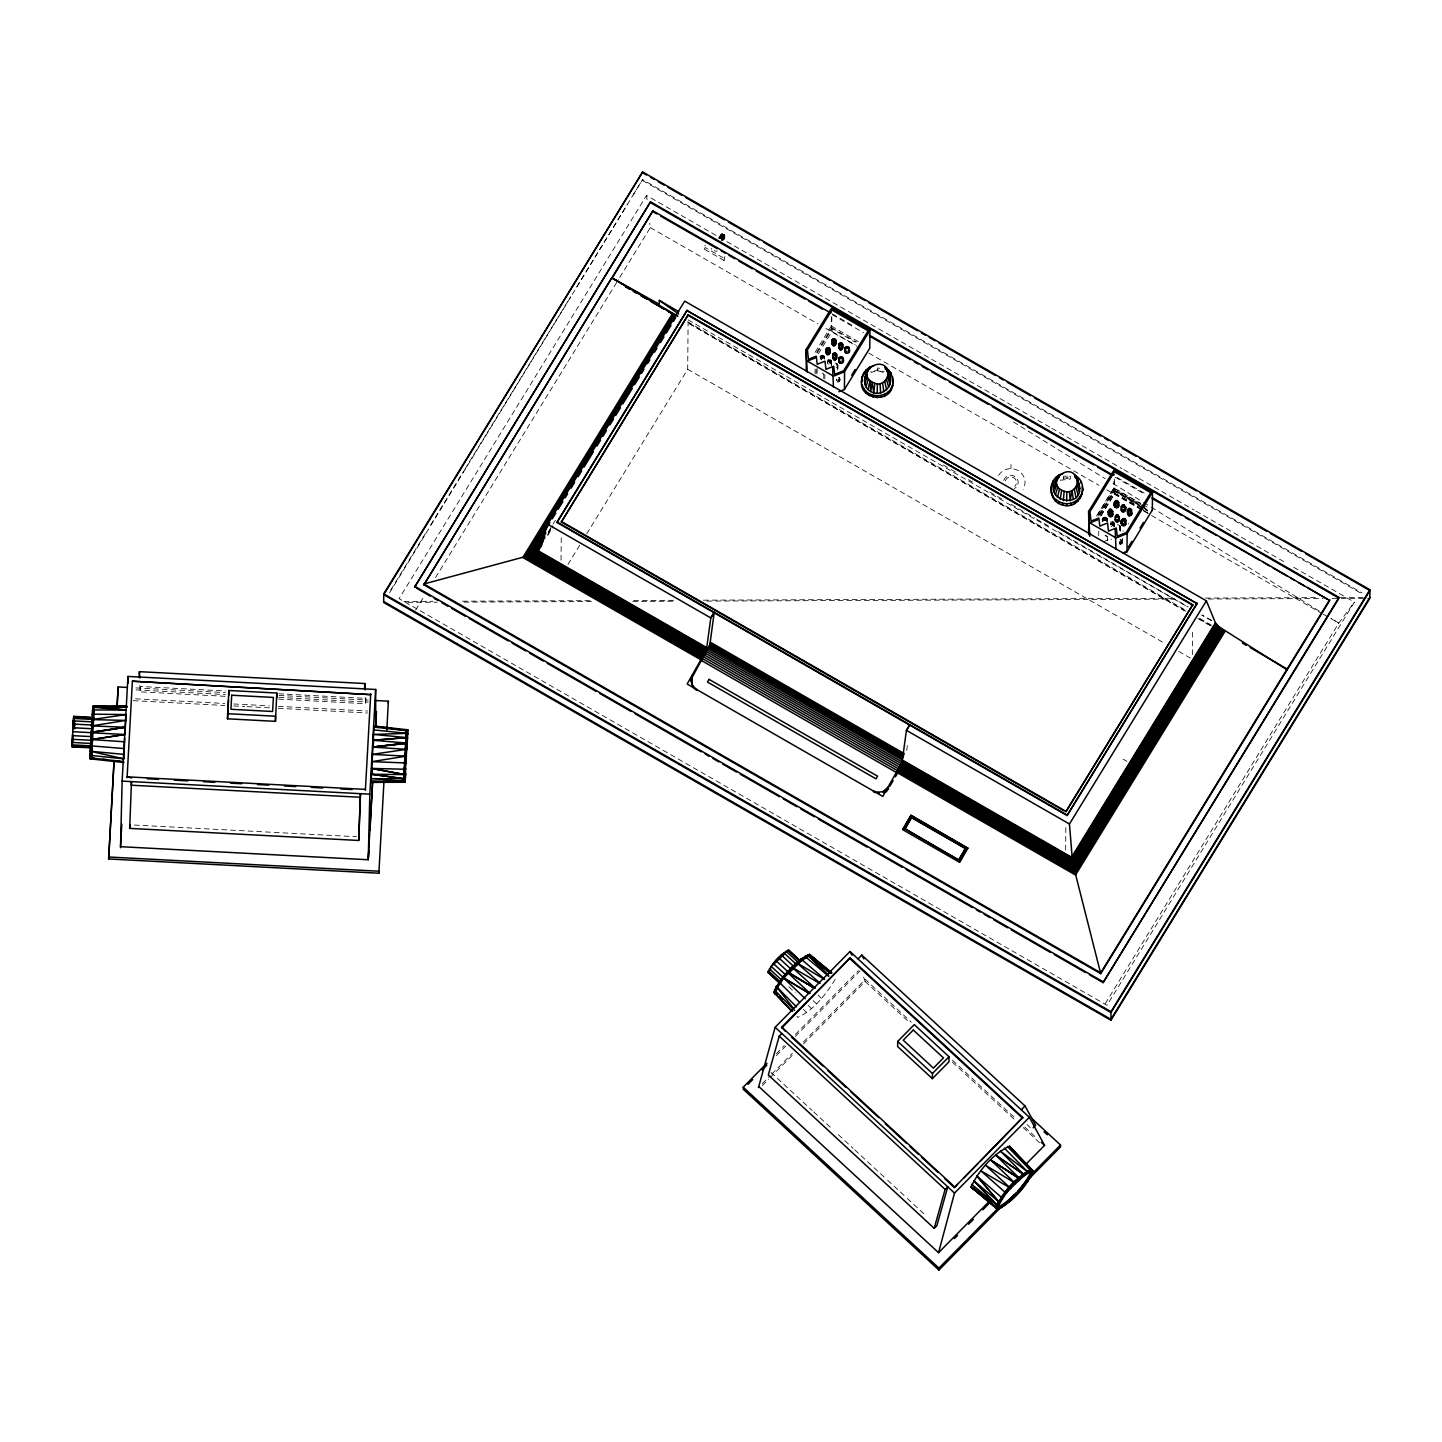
<?xml version="1.0" encoding="UTF-8"?>
<svg xmlns="http://www.w3.org/2000/svg" width="1442" height="1442" viewBox="0 0 1442 1442"><rect width="100%" height="100%" fill="white"/><g stroke="black" fill="none" stroke-linecap="round" stroke-linejoin="round"><path stroke-width="0.75" stroke-dasharray="5 3.75" d="M561.028 560.199L561.244 535.505M389.538 592.86L642.591 179.601L1362.041 592.932M586.714 533.828L687.69 369.278L688.104 322.107M815.036 373.532L815.072 369.098M816.118 373.947L816.172 369.494M817.109 373.19L817.163 366.52M820.21 356.39C821.255 364.411 827.834 350.388 819.939 356.967M820.57 358.589L820.606 355.904M821.093 358.211L821.111 355.525M821.706 357.976L821.724 355.291M822.337 357.904L822.355 355.219M822.985 357.995L823.003 355.309M823.58 358.247L823.598 355.561M823.761 378.543L823.797 374.109M824.482 359.13L824.103 355.94M824.86 378.958L824.896 374.505M825.545 352.317C835.765 343.178 826.518 364.916 825.563 349.631C831.061 341.574 830.862 357.814 825.563 349.631M825.851 353.524L825.653 349.018M825.887 351.127L825.905 348.441M826.248 354.029L826.266 351.343M826.284 350.64L826.32 347.955M826.753 354.408L826.789 351.722M826.807 350.262L826.825 347.576M827.347 354.66L827.384 351.974M827.402 350.027L827.438 347.342M827.96 359.689L827.42 362.753L828.555 359.455L831.583 361.185L829.781 364.105M827.996 354.75L828.014 352.064M828.05 349.955L828.068 347.27M827.942 362.375L828.555 359.455M828.627 354.678L828.663 351.992M828.699 350.046L828.717 347.36M831.547 363.871L829.186 362.068L829.204 359.382M829.24 354.444L829.258 351.758M829.294 350.298L829.312 347.594M829.763 354.065L829.781 351.379M829.817 362.158L829.853 359.473M829.799 350.676L829.817 347.991M830.159 353.578L830.213 348.495M830.412 362.411L830.448 359.725M830.412 353.002L830.448 349.072M830.934 362.789L830.952 360.103M815.127 352.353L831.259 326.054L831.403 310.517M831.277 365.691L831.331 360.608M831.511 343.953C840.632 331.948 833.368 357.94 831.565 340.024C838.974 333.607 834.521 349.252 831.565 340.024M816.587 352.479L831.728 327.803L831.836 314.464M831.547 365.114L831.583 361.185M831.764 344.53L831.818 339.447M818.299 353.813L831.98 331.534L831.998 328.83L855.268 342.205M832.142 345.035L832.178 342.349M832.196 341.646L832.214 338.96M832.286 358.211C841.407 346.206 834.125 372.198 832.322 354.281C839.749 347.864 835.279 363.51 832.322 354.281M832.521 358.806L832.575 353.705M832.647 345.431L832.683 342.727M832.701 341.267L832.737 338.582M832.917 359.31L832.935 356.607M832.953 355.904L832.971 353.218M833.26 345.665L833.278 342.98M833.314 341.033L833.332 338.347M833.422 359.689L833.44 357.003M833.476 355.525L833.494 352.839M833.891 345.756L833.909 343.07M833.945 340.961L833.981 338.275M834.017 359.941L834.035 357.255M834.071 355.309L834.107 352.605M834.539 345.683L834.558 342.998M834.594 341.051L834.612 338.365M834.666 360.031L834.684 357.346M834.72 355.237L834.738 352.533M835.134 345.449L835.152 342.763M835.188 341.303L835.206 338.618M835.297 359.959L835.333 357.255M835.351 355.309L835.387 352.623M835.657 345.089L835.675 342.385M835.693 341.682L835.711 338.996M835.909 359.725L835.927 357.039M835.945 355.561L835.981 352.875M836.054 344.584L836.108 339.501M836.306 344.007L836.342 340.078M836.414 359.346L836.45 356.661M836.468 355.958L836.486 353.254M836.847 363.456C838.631 379.246 838.649 357.922 833.44 364.285M836.829 358.86L836.883 353.759M838.235 377.444C843.372 379.444 835.405 385.753 836.324 379.12M837.081 358.283L837.117 354.353M837.297 369.927L837.748 364.339M837.333 366.52L837.351 363.835M837.532 382.148L836.919 379.372M837.946 368.846L837.982 364.916M838.181 382.076L839.983 376.47L839.947 380.4M838.361 348.117C847.481 336.112 840.199 362.086 838.397 344.187C845.823 337.77 841.353 353.416 838.397 344.187M838.685 361.942C836.432 350.136 849.536 360.806 841.065 363.763C834.846 362.699 842.579 355.273 843.57 361.383M838.595 348.694L838.649 343.611M838.775 381.842L838.793 379.156M838.938 362.537L838.992 357.436M838.992 349.198L839.01 346.513M839.028 345.81L839.046 343.124M839.298 381.463L839.316 378.777M839.316 363.042L838.721 358.013M839.352 359.635L839.388 356.949M839.496 349.595L839.514 346.891M839.55 345.431L839.568 342.745M839.695 380.976L839.713 378.291M839.821 363.42L839.334 360.338M839.875 359.256L839.893 356.571M840.091 349.829L840.109 347.143M840.145 345.197L840.181 342.511M840.416 363.672L839.857 360.734M840.488 359.04L840.506 356.336M840.74 349.919L840.758 347.234M840.794 345.125L840.812 342.439M841.065 363.763L840.452 360.987M841.119 358.95L841.137 356.264M841.371 349.847L841.407 347.161M841.425 345.215L841.461 342.529M841.713 363.69L841.731 360.987L843.588 358.697M841.768 359.04L841.786 356.354M841.984 349.613L842.002 346.927M842.02 345.467L842.056 342.763M842.308 363.456L842.326 360.752M842.362 359.292L842.38 356.607M842.488 349.234L842.525 346.549M842.543 345.846L842.561 343.16M842.831 363.078L842.849 360.392M842.867 359.689L842.885 356.985M842.903 348.748L842.957 343.665M843.155 348.171L843.191 344.241M843.228 362.591L843.282 357.49M844.76 351.848C842.507 340.042 855.611 350.694 847.139 353.65C840.92 352.605 848.653 345.179 849.644 351.289M845.012 352.425L845.066 347.342M845.391 352.93L844.796 347.919M845.427 349.541L845.463 346.855M845.895 353.326L845.409 350.244M845.949 349.162L845.967 346.477M846.49 353.56L845.931 350.622M846.562 348.928L846.58 346.242M847.139 353.65L846.526 350.875M847.193 348.856L847.229 346.17M847.788 353.578L847.806 350.893L849.662 348.603M847.842 348.946L847.86 346.26M848.383 353.344L848.401 350.658M848.437 349.198L848.455 346.495M848.905 352.966L848.923 350.28M848.941 349.577L848.959 346.891M849.302 352.479L849.32 349.793M849.554 351.902L849.356 347.396M803.446 1043.972L865.164 981.515L863.163 975.801M870.968 371.441L870.968 372.415L877.529 370.792L884.036 372.577M874.14 371.189L877.529 369.837L884.054 371.603M877.529 370.792L877.547 367.998L880.936 368.467L880.9 371.279M1010.986 468.632L1011.022 464.576M1063.619 479.014L1063.637 476.202L1070.415 476.293L1070.379 479.086L1060.447 480.24L1063.619 478.041L1070.397 478.113M1067.008 478.618L1067.026 475.806M1065.638 850.113L1065.854 825.401M1098.696 535.757L1098.732 531.323M1102.481 521.481C1100.354 517.624 1106.951 515.082 1107.294 519.354M1102.769 518.219L1102.733 521.121L1102.517 518.796M1103.166 517.714C1100.57 521.607 1109.204 521.716 1106.681 517.768M1103.653 520.544L1103.689 517.354M1104.248 520.31L1104.284 517.119M1104.896 520.238L1104.932 517.047M1106.843 536.586L1105.095 535.342L1106.843 536.082M1105.545 520.328L1105.563 517.137M1106.14 520.58L1106.158 517.372M1107.059 518.273L1107.023 521.175L1107.384 519.462M1107.276 521.535L1107.294 518.85L1107.366 519.985M1107.42 540.768L1107.456 536.334M1108.087 539.687L1102.211 542.534M1108.123 511.459C1118.866 520.724 1108.105 497.905 1108.177 515.281L1108.105 514.145M1112.972 514.83C1111.512 520.238 1104.914 514.415 1108.483 510.252M1108.808 516.362L1108.88 509.765M1109.313 516.759L1109.349 513.55M1108.195 514.037L1109.403 509.387M1109.907 516.993L1109.943 513.785M1109.367 512.595L1109.998 509.152M1110.556 517.083L1110.574 513.875M1112.737 513.514L1110.61 512.289L1110.646 509.08M1111.061 525.915C1110.809 528.313 1117.658 520.724 1110.52 522.022M1111.133 521.283L1110.502 524.708L1111.133 521.283L1114.143 523.013L1113.873 525.339L1112.359 525.933M1111.187 517.011L1111.223 513.803M1111.259 512.379L1111.277 509.17M1111.512 539.596L1111.115 539.092M1114.107 526.222L1111.746 524.401L1111.764 521.193M1111.8 516.777L1111.818 513.568M1111.854 512.631L1111.872 509.423M1112.377 524.491L1112.413 521.283M1112.323 516.398L1112.377 509.801M1112.719 515.912L1112.773 510.306M1112.972 524.744L1113.008 521.535M1113.008 510.883L1112.972 515.335C1114.486 511.297 1107.546 510.522 1108.105 514.65M1113.458 525.825L1113.512 521.932M1097.686 514.686L1113.819 488.387L1113.891 481.213M1113.873 525.627L1113.909 522.419M1114.017 502.97C1116.577 495.778 1122.885 507.314 1116.45 508.089C1109.475 506.899 1117.28 494.732 1118.992 503.042L1117.117 504.826L1114.342 503.673M1114.107 526.943L1114.143 523.013M1114.324 506.863L1114.378 501.275M1100.859 516.146L1114.54 493.867L1114.558 490.659L1139.775 505.133M1099.146 514.812L1114.287 490.136L1114.432 474.058M1114.702 507.368L1114.774 500.771M1119.659 518.85C1115.153 530.836 1113.584 506.575 1119.749 517.299M1115.081 521.139L1115.135 515.533M1115.207 507.764L1115.243 504.556M1114.089 505.042L1115.297 500.392M1115.477 521.643L1115.549 515.046M1115.802 507.999L1115.838 504.808M1115.261 503.6L1115.892 500.176M1115.982 522.022L1114.882 516.11M1119.731 519.481C1116.919 525.483 1112.954 518.002 1116.054 514.668M1116.45 508.089L1116.487 504.898M1118.92 501.906L1118.866 506.34L1118.253 504.015L1116.505 503.294L1116.541 500.086M1120.614 527.88C1120.236 523.23 1112.575 524.095 1120.542 527.249M1116.577 522.274L1116.018 518.814M1116.036 517.876L1116.667 514.433M1117.099 508.017L1117.117 504.826M1117.153 503.384L1117.171 500.176M1117.226 522.365L1116.613 519.066M1119.407 518.796L1117.28 517.57L1117.298 514.361M1117.694 507.782L1117.73 504.592M1117.748 503.637L1117.766 500.428M1117.856 522.292L1117.892 519.084L1119.407 517.984M1117.911 517.66L1117.947 514.452M1118.217 507.422L1118.289 500.825M1118.469 522.058L1118.487 518.85M1118.505 517.894L1118.541 514.686M1118.613 506.917L1118.668 501.311M1118.974 521.68L1119.046 515.082M1119.389 521.193L1119.443 515.587M1119.407 525.267L1120.524 529.935M1119.641 520.616L1119.677 516.164M1119.911 525.663L1119.857 531.737L1120.506 530.674M1120.092 544.481C1118.902 536.172 1119.767 549.186 1122.507 542.21M1120.146 539.687L1122.525 541.489M1120.308 526.15L1120.254 531.756L1120.596 530.043M1125.805 509.368C1120.182 519.985 1120.254 496.445 1125.823 507.205M1120.74 544.409C1119.569 542.084 1124.454 536.082 1122.597 542.12L1120.146 539.164M1121.173 523.662C1122.164 516.074 1130.276 526.15 1122.976 526.006C1119.425 525.068 1122.056 517.101 1121.245 523.77C1121.732 525.789 1124.76 526.204 1125.787 524.401M1121.155 511.027L1121.209 505.421M1121.245 524.275L1121.299 519.841L1121.263 521.589M1121.552 511.531L1121.624 504.934M1121.335 544.175L1121.353 540.966M1121.497 524.87C1117.46 519.805 1125.86 515.028 1126.148 521.031M1121.858 543.796L1121.894 539.885M1121.876 525.375L1121.948 518.778M1122.056 511.928L1120.957 505.998M1121.191 508.629L1122.128 504.556M1122.255 543.31L1122.309 538.226M1122.381 525.753L1121.515 521.662M1121.263 523.049L1122.471 518.399M1122.651 512.162L1122.092 508.72M1122.11 507.764L1122.741 504.321M1123.084 530.89L1123.066 531.395M1122.976 526.006L1122.417 522.545M1122.435 521.607L1123.066 518.165M1123.3 512.252L1122.687 508.972M1125.733 509.26L1123.354 507.458L1123.372 504.249M1123.624 526.096L1123.012 522.797M1125.823 522.527L1123.678 521.301L1123.715 518.093M1123.931 512.18L1123.967 508.972L1125.733 507.296M1123.985 507.548L1124.021 504.34M1124.273 526.024L1124.291 522.815L1126.076 521.139M1124.327 521.373L1124.345 518.183M1124.544 511.946L1124.562 508.738M1124.58 507.8L1124.616 504.592M1124.868 525.789L1124.886 522.581M1124.922 521.625L1124.94 518.417M1125.048 511.568L1125.12 504.97M1125.391 525.411L1125.409 522.202M1125.463 511.081L1125.517 505.475M1125.427 522.022L1125.463 518.814M1125.715 510.504C1129.23 500.951 1122.074 515.046 1120.867 506.629M1125.787 524.924L1125.841 519.318M1126.076 519.895L1126.04 524.347L1126.058 522.581M1127.265 510.36L1127.247 513.55L1129.753 510.666L1132.204 513.622C1129.789 518.129 1125.751 513.172 1127.374 509.729M1127.572 514.758L1127.247 513.046C1138.765 506.142 1125.535 526.402 1127.626 509.152C1133.196 503.979 1133.124 517.408 1127.59 512.072M1127.95 515.263L1128.023 508.665M1128.383 523.933L1128.383 523.428M1128.455 515.659L1127.356 510.973M1128.509 511.495L1128.545 508.287M1129.05 515.894L1128.491 512.451M1129.104 511.261L1129.14 508.053M1129.699 515.984L1129.086 512.685M1129.753 511.189L1129.789 507.981M1130.348 515.912L1132.15 509.801L1132.114 514.235M1130.402 511.279L1130.42 508.071M1130.943 515.677L1130.961 512.469M1130.997 511.531L1131.015 508.323M1131.465 515.299L1131.537 508.702M1131.862 514.812L1131.916 509.206M1192.354 654.686L1192.552 629.992M225.06 696.306L140.253 691.854L140.541 686.5L225.349 690.97M278.63 699.136L365.655 703.714L365.944 698.379L278.919 693.782M906.712 750.471L907.505 744.072M1108.213 510.828C1106.699 514.776 1113.639 515.713 1113.098 511.513L1110.628 509.603L1108.213 511.351M1114.125 501.834L1114.107 503.6M1113.999 505.673L1116.523 502.789L1118.956 505.727M1119.659 517.93L1119.749 516.795M1120.939 508.702L1122.651 511.658L1125.715 509.999M1122.507 542.733L1122.597 541.597M1127.265 510.865L1127.626 509.152M1118.992 502.519C1119.641 505.8 1114.053 506.484 1114.107 503.078M1108.447 513.172L1108.411 515.857M1114.342 504.177L1115.225 507.242L1118.613 506.412M1114.846 520.039L1116.054 515.173L1117.947 514.956L1119.677 516.687M1120.921 509.927L1121.191 508.341M721.361 235.911L722.658 233.838L724.785 236.596M704.237 249.124L705.264 247.537L725.038 258.911L724.028 260.479L704.237 249.124L705.138 245.104M724.695 235.28L721.793 234.001L722.009 235.785L724.749 236.794L721.793 234.001L718.693 237.443M724.028 260.479L724.911 256.478M1108.826 513.676L1109.313 516.236L1112.719 515.407M1114.324 506.358L1114.738 504.682M1115.081 520.616L1115.117 518.453M1121.173 510.522L1121.57 508.846M1121.497 524.347L1121.515 522.184M1127.572 514.253L1127.968 512.577M1110.556 516.578L1111.223 514.325M1116.45 507.584L1117.117 505.331M1117.226 521.842L1119.659 517.408M1123.3 511.748L1123.967 509.495M1123.624 525.573L1126.166 520.508L1124.345 518.687L1121.534 519.769M1120.758 541.723L1119.461 543.868L1122.543 538.803M1129.699 515.479L1130.366 513.226M1108.808 515.839L1109.331 514.055M1114.702 506.863L1115.243 505.079M1115.477 521.121L1115.495 518.94M1121.552 511.027L1122.074 509.224M1121.876 524.852L1121.894 522.671M1127.95 514.74L1128.491 512.955M1109.907 516.488L1110.574 514.397M1115.82 507.494L1116.468 505.403M1116.577 521.752L1117.892 519.589M1122.651 511.658L1123.318 509.567M1122.994 525.483L1124.291 523.32M1129.068 515.389L1129.717 513.298M1109.313 516.236L1109.943 514.307M1115.225 507.242L1115.838 505.313M1115.982 521.517L1117.244 519.679M1122.056 511.405L1122.669 509.477M1122.399 525.23L1123.642 523.41M1128.473 515.136L1129.086 513.208M824.463 358.842L824.5 356.444M1107.294 520.093L1106.627 521.157M1120.957 506.521L1123.372 504.772L1125.517 505.998M1121.281 520.346L1121.552 519.264M1120.524 527.988L1119.352 529.935L1120.632 527.357L1120.596 530.566L1119.389 527.952M835.224 979.352C825.942 994.241 813.937 1010.301 797.624 1017.421L796.975 1016.231M722.821 240.273C727.976 237.57 721.072 235.641 724.569 236.957L722.226 240.616M722.136 239.57L724.425 234.848L721.883 239.318M722.893 239.841L724.461 235.749M721.198 240.49L724.425 234.848M721.667 235.443C727.435 241.751 716.386 230.612 724.857 235.749L721.793 234.001L723.145 233.928L720.279 238.2M390.728 590.012L426.039 532.477M430.743 524.798L463.693 471.101M464.883 469.191L486.062 434.673M487.234 432.744L570.798 296.583M576.674 286.994L627.288 204.53M633.164 194.94L642.591 179.601M1049.812 427.174L646.521 195.463L399.11 598.646L1106.969 1005.308L1354.38 602.143L1293.366 567.085M415.584 610.092L423.804 596.7M435.538 577.575L618.618 279.225M619.808 277.315L650.324 227.584L649.801 223.294M548.357 531.737L551.889 525.97M553.061 524.059L555.422 520.22M548.14 533.161L552.845 525.501M547.762 534.585L552.448 526.943M547.636 535.577L553.061 526.474M567.932 564.453L579.666 545.31M817.181 352.984L831.998 328.83M1096.533 516.056L1113.837 487.883L1140.784 503.366M1097.975 516.2L1114.287 489.613L1144.822 507.151M1099.741 514.794L1114.558 490.659M1099.741 515.317L1114.558 491.163L1147.526 510.108M1100.859 515.641L1114.54 493.344L1147.526 511.045M1105.221 1003.704L1338.771 623.106L1354.38 602.143M722.406 240.417L724.749 236.794M718.801 238.651L721.829 234.307L719.288 237.335M722.316 234.379L719.306 239.03L722.766 234.541L721.487 234.253L718.909 237.335L721.541 234.325M724.839 236.38L721.703 241.229L724.893 236.2L724.064 234.451L721.324 237.732M721.198 238.741L723.704 235.082L724.857 235.749M719.414 237.858L722.208 234.361M1102.733 520.904L1104.896 519.733L1107.041 520.959M1127.608 509.675L1129.771 508.503L1131.916 509.729M1122.255 542.787L1120.092 543.958M718.765 237.768L721.595 234.307M776.391 1053.633L784.286 1045.63M795.335 1034.455L858.495 970.52M776.373 1055.598L785.836 1046.009M795.317 1036.419L860.063 970.881M762.331 1083.645L770.244 1075.642M771.831 1074.038L792.397 1053.219M803.464 1042.007L865.29 979.424L911.254 1022.144M762.313 1085.628L768.64 1079.211M770.226 1077.607L792.379 1055.183M837.315 367.223L836.198 367.836M1110.502 524.203L1112.99 524.221L1114.197 526.312M403.94 601.44L433.213 601.314M462.467 601.188L593.059 600.647M633.597 600.467L676.37 600.305M703.39 600.178L1173.95 598.232M1205.476 598.088L1318.042 597.619M1340.555 597.529L1363.087 597.439M407.834 602.341L437.07 602.215M464.054 602.107L592.247 601.566M632.732 601.404L675.451 601.224M706.94 601.098L1174.743 599.151M1208.468 599.007L1323.179 598.52M1332.174 598.484L1338.915 598.466M1341.168 598.448L1367.629 598.34M136.017 687.906L225.331 692.611M278.937 695.423L368.251 700.127M135.999 689.871L225.312 694.575M278.919 697.405L368.233 702.11M135.494 698.793L224.754 703.498M233.676 703.966L269.384 705.841M278.306 706.328L367.566 711.014M133.241 700.65L224.736 705.48M233.658 705.949L244.816 706.526M247.051 706.652L269.366 707.824M278.288 708.292L367.548 712.997M134.376 825.04L356.679 836.739M821.67 359.923L820.174 358.788M828.501 364.087L827.402 363.456M823.652 374.163L822.156 373.027M642.573 180.52L1362.023 593.852M1051.777 428.292L1121.912 468.578M1123.859 469.695L1193.994 509.999M1195.941 511.117L1285.561 562.614M832.358 313.887L851.862 325.099M1117.117 477.5L1144.425 493.182M832.34 314.753L863.56 332.687M1115.171 477.23L1144.425 494.047M1142.713 504.466L1148.481 507.8M831.259 326.054L858.224 341.556M1113.819 488.387L1144.642 506.088M831.728 327.803L856.53 342.042M1114.287 490.136L1139.09 504.376M1141.722 506.25L1147.526 509.603M1114.558 491.506L1147.526 510.45M1114.54 493.344L1137.81 506.719M1139.757 507.836L1147.508 512.289M831.98 331.534L855.25 344.89M1114.54 493.867L1141.685 509.459M1143.632 510.576L1149.436 513.911M650.324 227.584L818.047 323.945M825.851 328.434L857.053 346.35M868.751 353.074L1098.894 485.287M1106.681 489.775L1141.794 509.945M1143.74 511.063L1149.598 514.433M1151.545 515.551L1321.214 613.03M1323.179 614.148L1329.019 617.5M1330.966 618.636L1338.771 623.106L1331.11 618.384M687.996 319.8L1188.1 607.1M687.69 369.278L1165.028 643.511M1178.673 651.351L1190.353 658.057M1123.084 759.159L1126.959 761.394M943.212 464.991L949.052 468.38M950.981 469.497L956.821 472.886M968.483 479.645L972.377 481.898M989.879 492.046L1003.488 499.941M1011.275 504.448L1034.599 517.984M1036.546 519.102L1050.155 526.997M1057.941 531.503L1188.226 607.046M687.672 321.8L1185.937 610.399M1199.564 618.294L1211.244 625.053M1185.937 611.264L687.672 322.666L1184.243 610.597M1199.564 619.159L1211.244 625.918M1197.869 618.51L1209.55 625.269M1013.384 421.947L1105.257 478.744M1112.918 483.485L1141.613 501.221M1143.542 502.411L1149.274 505.962M1151.185 507.151L1319.628 611.282M818.119 995.304L821.417 998.351M1026.992 1124.526L1030.291 1127.572M952.405 1060.176L1016.592 1119.497M1024.811 1127.103L1036.329 1137.756M865.164 981.515L909.596 1022.594M952.387 1062.141L1016.574 1121.479M1023.153 1127.554L1039.61 1142.767M770.983 1072.433L812.044 1110.376M813.685 1111.908L831.746 1128.599M838.325 1134.674L853.105 1148.337M854.745 1149.851L885.947 1178.691M887.587 1180.205L905.648 1196.914M907.288 1198.428L925.349 1215.119M813.126 1000.604L816.37 1003.686M788.828 986.67L795.263 992.925M808.133 1005.416L811.341 1008.535M803.482 1009.418L806.655 1012.572M1103.13 521.121C1100.715 518.651 1105.708 515.948 1107.059 518.778M1119.659 519.372C1119.569 515.551 1113.476 517.083 1114.846 520.562M1125.805 509.891C1126.436 505.782 1119.551 506.358 1120.921 510.45M1113.999 505.151L1114.071 506.286M1112.99 513.586L1113.062 514.722M646.521 195.463L647.025 199.753M365.168 697.351L365.655 703.714M139.766 685.491L140.253 691.854M998.603 475.355A14.204 13.735 0.5 0 1 1018.07 470.561A14.204 13.735 0.5 0 1 1023.027 489.397M1003.722 480.438A7.372 7.138 0.5 0 1 1015.384 476.779A7.372 7.138 0.5 0 1 1014.429 488.604M1005.308 480.889A5.714 5.534 0.5 0 1 1013.726 477.626A5.714 5.534 0.5 0 1 1014.808 486.333M717.053 250.692A3.839 1.442 32.8 0 1 714.295 250.728M711.825 249.142A3.839 1.442 32.8 0 1 711.194 248.511M722.748 234.523L720.676 237.768L722.766 234.541M1211.532 620.583L1201.763 614.959L1211.55 620.565"/><path stroke-width="1.5" d="M383.969 781.474L378.867 873.203L108.655 858.963L114.026 760.799M127.076 687.437L118.136 686.969L117.126 706.832M131.564 777.941L127.076 776.823L365.385 789.369M132.394 681.201L370.702 694.629L132.394 681.201L127.076 777.689M276.792 693.025L275.458 721.342L227.494 718.819L228.827 690.502L276.792 693.025L276.738 698.144M228.773 695.621L228.827 690.502M275.458 721.342L275.494 716.223L227.53 713.682M372.487 783.367L368.233 859.738L120.533 846.688L122.137 781.113L127.959 676.424L375.659 689.474L375.713 726.948M378.867 873.203L378.885 871.22L108.673 856.999M383.734 593.87L383.662 602.45L1110.917 1020.251L1369.828 598.34L1369.9 589.76L642.645 171.94L383.734 593.87L1110.989 1011.671L1110.917 1020.251M388.331 703.173L388.349 701.191L374.956 700.488M650.54 201.826L414.629 587.092L650.54 201.826L1339.005 597.367L1103.094 982.615L1089.431 974.774M1152.23 497.67L1329.722 600.503L1100.733 973.674L423.894 584.821L652.902 210.802L830.394 312.77M1064.016 810.801L561.353 522.022L688.176 314.807L1192.786 604.703L1065.962 811.918M384.906 592.788L642.645 171.94M612.94 276.792L652.902 210.802M678.767 311.67L659.318 300.405L659.282 304.244L611.768 277.837L423.894 584.821M687.059 310.607L1197.112 603.639L1067.08 815.541L557.027 522.509L687.059 310.607L1197.112 603.639M561.353 522.022L688.176 314.807M766.91 1063.223L743.225 1087.196L743.207 1089.161L938.904 1270.06L1000.478 1207.729C1013.456 1199.023 1025.677 1187.072 1031.949 1172.652L1031.39 1171.625C1016.971 1178.402 1004.93 1192.516 998.134 1206.864L1000.369 1207.693L997.125 1205.945L998.134 1206.864M785.043 1031.048L781.762 1027.137L850.149 957.921L1022.738 1117.46L980.758 1160.81M838.902 391.719L844.417 389.502L869.778 348.189L869.923 330.416L831.421 308.282L806.06 349.613L806.33 371.207M807.25 372.216L806.06 349.613M833.44 387.249L832.629 368.016M844.417 389.502L844.579 371.73L869.923 330.416M781.762 1028.002L850.149 957.921M862.172 376.506L861.577 382.292C861.325 374.83 865.939 367.566 873.492 365.835M862.064 386.258L862.082 384.419C865.488 399.2 888.849 399.488 892.616 384.798C890.94 404.102 858.495 399.867 861.595 380.454M863.596 389.953L863.614 388.132M862.154 378.345L863.794 372.829M866.065 393.161L866.083 391.323M866.354 369.693L863.776 374.668M869.31 395.631L869.328 393.792M869.634 369.134L869.652 367.313M873.113 397.199L873.131 395.36M877.187 397.776L877.205 395.937M881.296 397.289L881.296 395.469M885.118 395.811L885.136 393.99M885.442 369.332L885.46 367.494L891.174 373.172L893.193 382.671L892.706 376.867M888.416 393.432L888.434 391.593M888.705 369.963L891.156 374.992L891.174 373.172M890.976 390.295L890.994 388.457M897.699 1041.412L897.645 1046.55L932.379 1078.652L948.98 1061.853L949.016 1056.734L914.282 1024.613L897.699 1041.412L932.433 1073.515L932.379 1078.652M938.904 1270.06L938.922 1268.095L998.927 1207.351M944.492 1178.438L954.352 1187.541L1022.738 1117.46M1078.183 477.789L1078.165 479.609L1074.921 477.14L1074.939 475.319C1090.765 483.755 1080.058 510.72 1062.592 505.006C1047.162 501.564 1047.451 476.725 1062.97 473.643M1051.542 494.065L1051.074 488.279M1051.651 484.314L1051.056 490.1M1053.075 497.778L1051.56 492.227M1053.255 482.475L1053.273 480.655M1055.544 500.969L1053.093 495.94M1055.814 479.339L1055.832 477.518M1058.788 503.438L1058.807 501.6L1055.562 499.13M1059.113 476.96L1059.131 475.121M1062.592 505.006L1062.61 503.186L1058.807 501.6M1032.544 1119.172L1060.501 1145.02L1060.483 1146.985L1027.335 1180.547M1066.665 505.583L1066.683 503.745L1062.61 503.186M1066.719 501.113L1066.81 491.884C1040.295 486.26 1072.145 456.051 1078.274 482.277C1088.44 511.802 1037.735 501.816 1057.977 476.707M1067.08 815.541L1197.112 603.117M1070.775 505.115L1070.793 503.276C1077.408 501.636 1082.545 495.543 1082.69 488.658M1074.596 503.637L1074.614 501.798M1077.895 501.239L1077.913 499.401M1080.455 498.103L1080.473 496.264M1080.635 482.818L1080.653 480.979M1082.077 494.444L1082.095 492.605M1152.338 510.522L1152.5 492.227L1113.981 470.11L1088.62 511.423L1088.89 533.558M1089.792 536.244L1088.62 511.423M1100.733 973.674L1072.614 862.731L1069.441 823.995L1206.377 600.845L684.698 301.126L528.277 555.801L423.912 583.974L1100.733 972.809L1329.722 599.638M1116 549.078L1115.189 529.827M1123.3 553.313L1126.977 551.835L1127.139 533.558L1152.5 492.227M1287.147 669.881L1218.76 626.621L1215.444 622.818L1206.377 600.845M877.241 393.305L877.349 384.041C848.941 375.875 886.902 347.882 890.075 377.534C893.193 388.204 879.872 397.343 870.716 391.521C860.532 385.897 865.2 374.091 870.193 366.791M92.072 747.929L72.118 746.866L72.623 734.699M73.452 723.289L73.542 719.9L73.109 725.813L74.696 725.885M93.676 717.413L73.722 716.35L73.344 725.705L74.948 725.795M91.621 753.896L90.233 753.824L90.107 758.834L91.495 758.889L94.253 706.436L126.734 706.22L126.77 707.139L92.901 707.229L92.198 715.394L93.586 715.466M92.739 711.357L92.865 706.364L126.608 707.211L126.734 706.22L92.865 706.364L126.608 707.211L92.739 707.301L93.928 710.023L91.873 720.477L93.279 720.549L93.478 717.161M368.233 859.738L369.837 794.163L375.659 689.474M404.229 773.146L405.617 773.218L404.95 782.249L371.063 782.393L374.037 726.083L407.707 729.796L407.581 734.789L405.905 734.825M385.951 781.924L405.076 781.33L371.027 781.456L403.562 782.177L406.32 729.706L407.707 729.796L407.293 734.915M371.027 781.456L404.95 782.249L405.076 777.256M72.388 739.944L72.298 743.333L72.587 739.854M124.751 738.142L123.814 758.816L90.143 755.374L90.377 749.966L91.765 750.038M92.594 715.232L92.829 709.825M129.69 828.393L131.474 781.6L131.258 785.205L360.284 797.264L358.716 840.47L129.69 828.393L129.888 824.788M406.193 734.717L405.905 741.945M407.671 733.239L407.437 738.646L405.635 738.737M92.522 717.557L92.685 713.952M403.814 773.309L405.22 773.381L404.986 778.806L371.099 778.68L404.914 781.384L403.58 778.716L405.436 768.352L404.048 768.28M405.544 749.498L406.932 749.57L407.527 737.385M90.702 728.679L72.947 727.741L72.37 739.313L92.324 740.359M73.218 728.534L73.488 723.92M90.882 739.043L90.522 745.82L124.228 748.56M373.334 745.135L373.586 740.052M406.716 743.892L407.077 737.565L373.009 740.287L405.346 742.936C407.023 751.588 406.446 760.745 403.976 769.163L405.13 774.66L371.531 768.424L405.364 769.253L405.725 762.457L404.319 762.385M404.751 772.606L407.293 742.792L405.887 742.72M404.914 781.456L405.004 779.653L404.914 781.384L403.526 781.312M92.234 714.15L126.067 714.565L124.931 734.501L91.17 732.734L93.297 719.666L92.522 709.951L126.373 710.059L92.865 706.364M139.117 677.001L139.405 671.666L364.808 683.526L365.295 689.889M364.52 688.879L364.808 683.526M403.886 778.59L405.292 778.68L405.562 774.48L405.112 757.933M406.265 762.692L405.851 750.741M124.553 741.783L90.828 739.512L92.576 732.788L91.549 725.921L125.328 727.219L92.594 732.5C88.989 732.031 96.055 722.604 91.909 719.594L93.64 714.205M117.018 707.103L118.136 686.969M108.655 858.963L114.134 760.529M120.479 847.698L121.795 824.229M227.494 718.819L228.539 699.839M365.385 790.252L370.72 693.764M375.623 727.219L376.488 711.483M368.467 857.215L368.846 850.492M369.963 830.268L372.595 783.096M386.835 730.013L388.349 701.191M73.722 716.35L72.947 728.643L74.804 728.607M91.531 726.389L91.909 719.594L126.067 714.565M360.284 797.264L360.5 793.659L358.716 840.47M406.374 749.804L405.689 737.493L407.365 733.365L373.676 729.922M72.731 737.421L72.118 746.866M90.954 747.407L90.72 751.048L92.126 751.12M371.748 774.048L372.09 768.189M407.041 738.809L407.365 733.365L405.977 733.293L407.581 730.715L374.037 726.083L374.073 727.02M691.205 680.029L692.719 674.604L691.655 682.499L691.205 680.029L691.583 681.075M1063.331 500.644L1064.124 491.506M874.663 383.662L873.852 392.819L872.14 382.653L870.716 391.521L870.031 380.994L868.03 389.484M1069.441 823.995L906.423 730.337L909.866 724.713L906.423 730.337L902.043 762.385L882.774 796.399L687.149 684.013L706.418 649.981L710.798 617.933L714.241 612.309L709.879 644.664L693.097 675.649M877.349 384.041C884.811 384.455 890.561 375.569 886.524 369.08M892.598 386.618L893.211 380.832M1066.81 491.884C1074.272 492.299 1080.022 483.43 1075.984 476.942M1060.194 499.347L1061.618 490.478M776.679 989.789L775.67 988.851C784.214 975.567 794.74 960.787 809.521 954.46L831.908 972.971L810.53 955.397C795.533 963.256 779.04 975.837 774.841 993.214L777.256 994.097M1004.389 1148.156L1027.912 1172.076L1001.235 1197.094L999.36 1202.34L996.512 1204.827L996.891 1208.126L971.782 1184.333L997.54 1205.782L1002.262 1198.032L976.865 1176.023L998.351 1201.402L996.512 1204.827L996.891 1208.126L971.115 1186.856L996.494 1208.288L1002.172 1207.459L1001.163 1206.521L1004.912 1203.782L1005.921 1204.719L997.503 1209.225L996.891 1208.126C1001.739 1191.651 1016.484 1177.069 1031.571 1169.354L1033.175 1171.391C1025.893 1186.802 1012.969 1201.943 997.503 1209.225L971.115 1186.856C978.938 1170.327 992.799 1154.069 1009.4 1146.264L1032.58 1170.291L1026.902 1171.12L1027.912 1172.076L1030.778 1170.525L1009.4 1146.264L1033.175 1171.391L1031.571 1169.354M1057.509 497.292L1059.491 488.856M404.283 762.854L406.013 756.149L372.216 754.382L406.392 749.353L404.625 756.077L405.671 762.944L371.856 761.664L406.013 756.149M91.17 732.734L92.054 729.364M758.456 1087.574L775.129 1027.281L849.987 951.504L1029.372 1117.316L1044.567 1145.363L1025.586 1164.577M759.159 1086.853L938.544 1252.665L954.514 1193.093L1029.372 1117.316M779.581 983.21L767.973 972.178C772.227 963.22 779.743 954.406 788.738 950.17L799.986 960.57M770.425 969.691L770.713 968.645M999.36 1206.756C1012.464 1198.248 1024.631 1186.117 1030.94 1171.715L1031.949 1172.652M1032.166 1170.453L1030.724 1177.195L1029.714 1176.257L1031.535 1172.815L1032.544 1173.752M92.234 739.584L124.931 734.501L90.828 739.512L91.207 732.266L125.328 727.219L92.612 732.067C88.268 733.239 95.37 742.648 90.522 745.82L91.927 745.893L90.287 751.246L91.531 755.446L90.143 755.374M406.157 746.956L407.293 742.792M781.888 1033.535L779.221 1036.095L768.316 1075.011L934.182 1228.332L936.849 1225.754L947.754 1186.856L945.087 1189.416L934.182 1228.332M1055.472 494.642L1057.851 486.747M865.993 386.835L868.408 378.904M703.39 656.398L528.277 555.801L538.281 550.826L547.762 524.275L710.798 617.933L714.223 612.471M1027.822 1181.485L1029.714 1176.257L1018.665 1190.515L1019.674 1191.434L1023.045 1185.414L1027.822 1181.485L1026.812 1180.547M1054.21 491.578L1056.842 484.314M864.731 383.77L867.381 376.47M1058.374 477.825L1059.654 474.634M864.317 380.49L867.057 373.857M1053.796 488.297L1056.517 481.7M864.803 377.227L868.517 368.846M705.877 653.55L901.502 765.954L903.161 762.602L707.517 650.216M830.069 972.971L810.53 955.397L807.718 954.694L805.862 957.164L801.103 958.984L776.301 986.49L773.831 992.294L791.442 1011.004M824.626 979.118L802.112 959.903L796.723 962.733C791.352 969.781 785.241 975.747 779.185 982.2L780.194 983.138L775.49 990.87L774.462 989.933L794.56 1010.554M1001.235 1197.094L1002.262 1198.032C1006.246 1189.614 1013.564 1184.891 1018.773 1177.627L995.683 1155.132L1024.162 1174.815L1014.087 1182.152L1015.096 1183.089L985.607 1165.334L1010.409 1188.082L1005.002 1192.228L980.902 1170.814L1010.409 1188.082M886.506 791.802L888.362 786.99L883.009 791.604L877.367 792.325L873.311 790.973L873.69 792.018M889.84 786.178L893.139 780.609M895.338 776.877L897.555 773.164L701.93 660.778M902.692 829.312L911.038 815.235L967.816 848.202L959.471 862.28L902.836 829.745L911.038 815.235M904.855 828.753L911.596 817.38L965.491 848.347L958.912 860.135L904.855 828.753L958.912 860.135M904.999 829.168L911.596 817.38M958.75 859.72L965.491 848.347M967.654 847.77L959.471 862.28M676.893 315.762L672.405 313.707L522.815 557.495L701.353 660.057M673.594 314.32L524.69 556.954L702.056 658.832M674.73 314.861L526.528 556.378L702.741 657.606M549.925 522.635L529.953 555.206L704.002 655.209M552.286 518.814L555.801 513.064M558.162 509.224L562.867 501.564M565.21 497.742L567.571 493.903M571.086 488.153L574.619 482.403M578.152 476.671L581.667 470.921M584.028 467.082L593.419 451.761M596.952 446.011L600.485 440.261M602.828 436.439L606.361 430.689M609.876 424.939L613.409 419.189M615.752 415.368L620.457 407.707M622.818 403.868L632.227 388.547M634.57 384.708L639.275 377.047M641.618 373.226L643.979 369.386M647.494 363.636L649.855 359.815M654.56 352.154L656.903 348.315M660.436 342.565L663.951 336.833M666.312 332.994L671.017 325.333M673.36 321.494L675.703 317.673M545.563 531.701L531.503 554.611L704.597 654.037M545.887 532.927L532.945 554.016L705.12 652.938M544.788 536.244L534.243 553.422L705.607 651.874M544.824 537.487L535.397 552.863L706.039 650.901M543.436 540.822L536.388 552.304L706.418 649.981M541.886 544.139L537.199 551.781L706.724 649.17M541.795 545.112L537.83 551.277L706.959 648.449M687.077 310.102L557.045 522.004L1067.08 815.018M851.663 375.208L855.16 369.512M1128.401 547.041L1131.898 541.345M1140.063 528.042L1143.542 522.346M1126.977 551.835L1152.338 509.999M1192.786 604.703L1065.962 811.359L561.353 521.445M1215.444 622.818L1071.604 857.215L708.238 648.648M1215.714 623.323L1071.712 858.008L902.584 760.835M1216.111 623.899L1071.875 858.945L902.35 761.556M1216.615 624.512L1072.073 860.063L902.043 762.385M1217.228 625.179L1072.325 861.325L901.665 763.287M1217.949 625.882L1072.614 862.731L901.25 764.278M1218.76 626.621L1072.938 864.245L900.763 765.323M1219.662 627.378L1073.299 865.867L900.223 766.441M1220.635 628.153L1073.695 867.597L899.646 767.595M1221.68 628.928L1074.128 869.382L899.015 768.784M1222.78 629.721L1074.578 871.238L898.366 770.01M1223.934 630.496L1075.029 873.131L897.681 771.236M1225.105 631.254L1075.516 875.024L896.978 772.461M1103.094 982.633L1338.987 598.196L650.54 202.673M1110.989 1011.671L1369.9 589.76M1369.828 597.403L1110.917 1019.332L383.662 601.512M805.249 998.729L782.952 977.334L788.359 973.17L792.037 967.258L819.687 983.444M790.198 970.214L787.332 972.25L809.917 993.286M809.521 954.46L808.728 955.613L828.717 975.982L807.718 954.694L830.051 973.188L809.521 954.46L811.125 956.497L810.53 955.397M885.496 790.18L885.875 791.225L888.741 788.035M1015.096 1183.089L990.636 1159.999L1019.8 1178.583L1023.153 1173.878L1027.912 1172.076L1000.369 1151.095L1023.153 1173.878M1019.8 1178.583L990.636 1159.999L1019.476 1178.889L1023.027 1174.04L1024.162 1174.815M772.822 965.185L785.566 952.91M1055.634 482.007L1057.743 479.411M1019.476 1179.322L1018.467 1178.402L1014.087 1182.62L1005.615 1191.993L1006.642 1192.931M787.711 971.998L814.622 988.293L787.711 971.998L782.952 977.334L809.647 993.61L783.961 978.271M788.666 973.278L800.13 962.084M858.062 958.966L861.757 955.037L1024.992 1105.942L1035.644 1125.175L1033.175 1127.788M1021.297 1109.853L1024.992 1105.942M1009.274 1200.014L1010.283 1200.952L1004.912 1203.782L1016.322 1193.003M747.947 1084.366L752.688 1079.571M762.151 1069.982L766.892 1065.187M932.433 1073.515L949.016 1056.734M954.352 1187.541L957.452 1184.405M963.671 1178.114L977.658 1163.946M938.544 1252.665L989.176 1201.42M954.352 1238.624L957.524 1235.415M968.591 1224.204L973.35 1219.409M982.831 1209.802L989.176 1203.385M1030.507 1175.374L1060.501 1145.02M806.655 955.992L796.399 963.49L797.426 964.428M94.253 706.436L92.739 707.301L94.253 706.436L92.901 707.229L126.373 710.059M407.707 729.796L406.193 730.643L407.581 730.715L373.893 727.092M815.163 357.976L807.358 361.095L833.53 376.146L844.579 371.73M1097.723 519.805L1089.918 522.923L1116.09 537.956L1127.139 533.558M1123.3 552.791L1126.977 551.331M373.009 740.287L405.725 737.691L406.734 743.459L372.613 747.082L406.752 743.027L372.613 747.082L406.392 749.353M768.334 972.809L775.796 978.631M973.692 1187.793L971.764 1188.028L990.69 1202.448M1066.683 503.745L1070.793 503.276M405.725 737.691L407.077 737.565M407.365 733.365L373.37 734.429L405.689 737.493M371.063 782.393L377.444 782.195M371.261 774.246L403.742 774.588L404.986 778.806L371.261 774.246L403.58 778.716M91.909 719.594L125.706 720.423L91.549 725.921L92.937 725.993M92.522 709.951L93.928 710.023M91.693 751.3L90.287 751.246L90.594 744.919L91.982 744.991M91.477 758.041L90.107 758.834L123.778 762.53M91.837 755.32L90.449 755.247L90.774 749.786L92.18 749.876M73.65 716.89L93.604 717.954M73.524 718.44L93.478 719.486M73.362 720.874L93.315 721.937M73.38 721.505L74.984 721.577M73.254 723.379L75.056 723.379M73.163 724.046L93.135 725.11M405.328 743.82L407.221 743.693M72.749 731.689L90.486 732.626M406.986 749.101L404.986 749.281L406.734 743.459L405.346 742.936M72.533 735.636L92.504 736.682M405.238 755.824L406.644 755.896M72.226 742.45L92.18 743.513M404.878 762.151L406.265 762.223M72.136 744.865L92.09 745.911M72.1 746.379L92.054 747.425M404.517 768.947L405.905 769.019M91.909 753.769L90.522 753.697L90.323 756.167L91.711 756.257M90.161 756.239L91.567 756.311M404.175 774.408L405.562 774.48M403.67 777.166L405.364 777.13M147.3 778.77L158.548 779.347M174.284 780.176L187.766 780.897M203.502 781.726L214.75 782.321M230.486 783.15L241.733 783.727M257.469 784.556L268.717 785.151M284.453 785.98L295.682 786.575M311.418 787.404L322.666 787.999M340.654 788.954L351.902 789.531M122.137 781.113L369.837 794.163M403.976 769.163L405.364 769.253M123.976 754.382L90.287 751.246L123.814 758.816M94.451 758.348L90.233 757.897L123.742 761.592M102.869 759.267L107.069 759.718M115.504 760.619L119.704 761.07M371.531 768.424L405.13 774.66M1032.58 1170.291L1029.768 1169.588L1030.778 1170.525L1007.471 1146.498M642.645 172.788L646.539 175.023M650.45 177.258L654.344 179.493M658.237 181.746L664.095 185.099M667.988 187.334L681.633 195.175M685.545 197.428L724.533 219.833M728.426 222.068L759.628 239.985M763.521 242.22L829.817 280.307M833.71 282.56L847.373 290.401M851.267 292.636L864.912 300.477M868.805 302.712L917.563 330.723M921.456 332.958L925.349 335.193M929.261 337.446L935.101 340.799M939.012 343.034L995.539 375.533M999.45 377.768L1003.344 380.003M1007.237 382.238L1030.633 395.685M1034.545 397.92L1100.823 436.007M1104.734 438.26L1108.628 440.495M1112.521 442.73L1118.379 446.101M1122.273 448.336L1135.917 456.177M1139.829 458.412L1196.373 490.893M1200.267 493.146L1266.563 531.233M1270.456 533.468L1301.657 551.385M1305.551 553.62L1369.9 590.589L1110.971 1012.518L383.734 594.699M869.418 335.193L1113.224 475.265M652.902 211.668L656.795 213.903M660.706 216.138L717.269 248.637M721.162 250.872L725.074 253.125M728.967 255.36L734.825 258.731M738.719 260.966L752.382 268.807M756.275 271.042L805.033 299.071M808.944 301.306L822.589 309.147M869.4 336.04L910.371 359.581M914.264 361.816L918.157 364.051M922.069 366.304L927.927 369.657M931.82 371.91L945.465 379.751M949.377 381.986L988.383 404.409M992.276 406.644L1023.496 424.579M1027.389 426.814L1093.703 464.919M1097.614 467.154L1111.259 474.995M1152.23 498.535L1181.485 515.335M1185.378 517.588L1189.289 519.823M1193.183 522.058L1199.041 525.429M1202.934 527.664L1216.597 535.505M1220.491 537.758L1259.497 560.163M1263.408 562.398L1269.248 565.769M1273.16 568.004L1286.805 575.845M1290.716 578.098L1294.61 580.333M1298.521 582.568L1304.361 585.939M1308.273 588.174L1327.776 599.385M688.158 315.365L1192.768 605.279M710.564 642.357L904.26 753.625M710.221 643.601L903.918 754.869M709.879 644.664L903.557 755.932M709.428 645.872L903.107 757.14M708.869 647.206L902.566 758.474M538.281 550.826L707.121 647.837M706.742 651.856L902.368 764.242M704.958 655.317L900.583 767.703L899.628 769.505L703.984 657.101M702.993 658.922L898.618 771.308M911.182 815.667L967.816 848.202M911.741 817.794L965.653 848.761M414.647 586.245L1103.094 981.786M416.576 588.21L430.239 596.069M434.132 598.304L438.044 600.557M441.937 602.774L447.795 606.163M451.688 608.38L465.333 616.239M469.245 618.456L508.251 640.897M512.144 643.114L525.807 650.973M529.701 653.208L543.346 661.067M547.257 663.284L596.015 691.313M599.908 693.53L631.109 711.483M635.021 713.7L701.335 751.823M705.228 754.04L709.122 756.293M713.033 758.528L718.873 761.899M722.784 764.134L736.429 771.993M740.341 774.21L779.347 796.633M783.24 798.868L796.885 806.727M800.797 808.944L814.442 816.803M818.353 819.038L867.111 847.067M871.004 849.284L902.205 867.237M906.117 869.454L972.413 907.559M976.324 909.794L980.218 912.047M984.129 914.264L989.969 917.653M993.88 919.87L1007.525 927.729M1011.419 929.964L1050.425 952.387M1054.336 954.604L1085.538 972.557M677.938 316.177L611.768 277.837L672.405 313.707M1242.391 643.096L1246.285 645.349M1250.178 647.602L1287.147 669.034M814.64 988.293L787.332 972.25M824.337 979.352L796.723 962.733L819.957 983.138M691.277 681.453L692.629 685.473L696.991 690.484M995.683 1155.132L1023.027 1174.04M659.318 300.405L678.623 313.959M826.843 970.412L830.466 972.971M827.095 970.52L830.628 973.044M403.688 781.24L404.95 782.249M810.116 955.559L830.754 972.575M828.555 976.126L804.852 956.226L805.862 957.164M996.512 1204.827L973.747 1180.638L999.36 1202.34L976.865 1176.023M971.115 1186.856L997.503 1209.225M814.874 987.914L792.037 967.258L793.046 968.195M801.103 958.984L802.112 959.903M793.641 1008.607L776.301 986.49L777.31 987.428M774.841 993.214L773.831 992.294L792.343 1011.455M1044.044 1131.79L1047.343 1134.818M850.131 958.804L1022.72 1118.343M1041.268 1142.316L1044.567 1145.363M803.969 957.434L804.978 958.371M800.472 959.993L801.482 960.913M800.328 961.201L788.738 950.17M1030.345 1173.896L1031.354 1174.833M787.692 950.314L798.94 960.696M1026.019 1172.328L1027.028 1173.265M786.016 951.197L798.868 963.076M1028.651 1177.105L1029.66 1178.042M783.835 952.802L796.687 964.68M781.294 954.983L794.145 966.861M1025.947 1181.106L1026.956 1182.043M792.037 967.708L793.046 968.645M778.572 957.614L791.424 969.493M778.554 958.515L779.707 959.579M1023.045 1185.414L1024.054 1186.351M1022.432 1185.648L1023.441 1186.586M775.832 960.516L788.684 972.395M1014.087 1182.62L1015.096 1183.54M773.291 963.472L786.142 975.351M1018.358 1190.389L1019.368 1191.326M771.091 966.302L783.943 978.181M1009.706 1187.253L1010.716 1188.19M769.415 968.808L782.267 980.686M1013.978 1195.039L1014.988 1195.977M1013.978 1195.49L1014.988 1196.427M768.352 970.808L781.203 982.687M767.973 972.178L779.221 982.561M1009.598 1199.257L1010.608 1200.195M777.364 985.643L778.374 986.58M1005.525 1202.754L1006.534 1203.691M1002.028 1205.314L1003.055 1206.251M997.72 1203.746L998.729 1204.683M998.297 1208.054L999.306 1208.991L995.881 1207.188M997.684 1206.954L998.693 1207.891M781.762 1027.137L954.352 1186.676M791.622 1037.122L822.841 1065.998M827.78 1070.559L845.859 1087.268M850.798 1091.828L878.737 1117.658M885.316 1123.733L906.676 1143.488M909.974 1146.516L918.193 1154.123M921.474 1157.169L937.913 1172.346M775.129 1027.281L954.514 1193.093M779.221 1036.095L945.087 1189.416M743.225 1087.196L938.922 1268.095M1005.002 1192.228L1006.011 1193.183M779.185 982.2L799.589 1002.316M776.301 986.49L796.507 1006.895M779.347 996.368L782.447 999.558M973.747 1180.638L997.54 1205.782M1078.274 482.277L1074.362 474.833M888.795 374.451L884.901 366.989M1018.773 1177.627L1019.476 1178.889M861.757 955.037L863.884 958.894M849.987 951.504L852.024 955.235M1076.994 479.375L1079.553 485.341M887.533 371.513L890.075 377.534M1077.318 481.97L1079.95 488.622M887.857 374.127L890.471 380.814M887.551 788.179L887.93 789.225M886.596 789.243L886.974 790.288M884.307 790.973L884.667 792.018M883.009 791.604L883.387 792.649M878.791 792.433L879.169 793.461M877.367 792.325L877.727 793.37M874.591 791.604L874.97 792.631M692.088 675.883L692.448 676.929M691.601 677.217L691.98 678.263M695.423 688.663L695.801 689.709M691.313 678.623L691.691 679.669M694.341 687.726L694.72 688.771M693.404 686.662L693.782 687.69M691.547 682.859L691.926 683.887M691.998 684.193L692.376 685.238M692.629 685.473L693.007 686.518M1076.94 484.566L1079.463 491.884M887.479 376.723L889.984 384.077M1075.876 486.981L1078.129 494.93M886.415 379.138L888.651 387.105M1074.2 489.036L1076.02 497.526M884.739 381.193L886.542 389.7M1073.281 499.491L1072.019 490.604L1070.108 500.716L1069.513 491.578M882.558 382.761L883.802 391.683M1082.185 486.513L1082.672 490.478M1088.476 529.214L1089.125 534.946M139.405 671.666L139.892 678.028M880.053 383.734L880.629 392.909M127.959 676.424L128.212 683.021M231.711 695.224L230.936 709.284L272.61 711.483L273.385 697.423L231.711 695.224M709.049 679.362L707.481 682.03L876.015 778.86L877.601 776.193L709.049 679.362M831.872 310.03L807.412 349.901L808.457 359.292L816.28 356.174L817.199 364.303L825.004 361.185L825.924 369.314L833.728 366.196L834.648 374.325L843.66 370.72L868.138 330.849L831.872 310.03M1114.45 471.84L1089.972 511.712L1091.035 521.103L1098.84 517.984L1099.759 526.114L1107.564 522.995L1108.483 531.125L1116.306 528.006L1117.208 536.154L1126.238 532.549L1150.698 492.677L1114.45 471.84M776.247 993.159L775.454 994.313L774.444 993.394L776.247 993.159M913.291 1030.021L903.233 1040.205L933.407 1068.107L943.483 1057.923L913.291 1030.021M629.271 288.851L625.377 286.598L629.289 288.869M637.058 293.357L633.164 291.104L637.076 293.375M646.791 298.999L640.951 295.61L646.809 299.017M664.311 309.147L650.684 301.252L664.329 309.183M674.045 314.771L668.205 311.4L674.063 314.825"/></g></svg>
